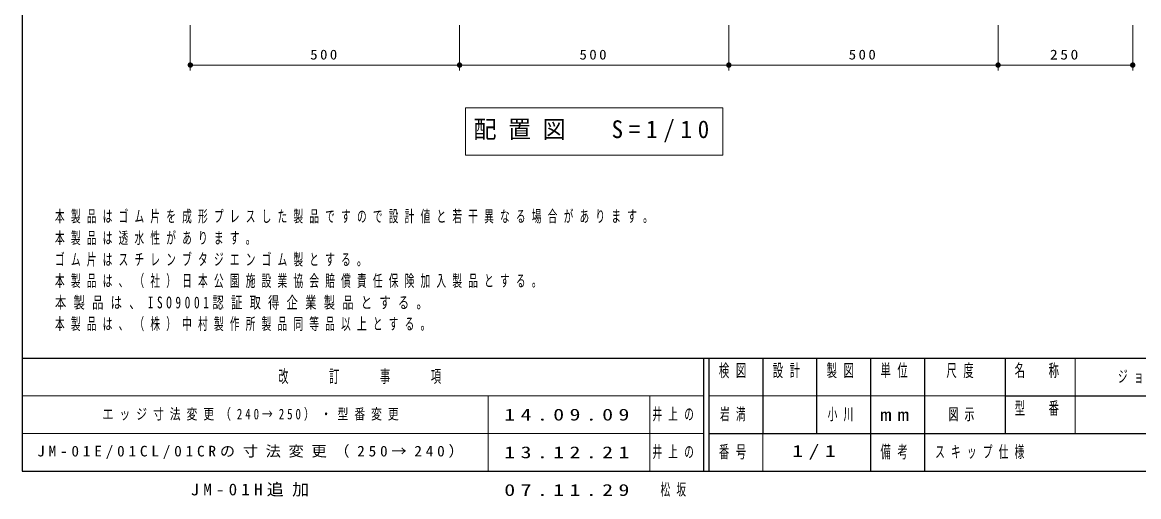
# Model space of a CAD drawing. Units: millimetres on the paper, scale 1:10. Extents: x -365 to 0, y -5 to 257.
# Drawn here: x -365 to -157.7, y -4.7 to 83.4 of the extents above; entities that cross this region are included whole.
import ezdxf

# ---------------------------------------------------------------- set-up
doc = ezdxf.new("R2010")
doc.units = ezdxf.units.MM
doc.linetypes.add('USER1', pattern=[4.5, 2.5, -2])
doc.layers.add('1_10', color=7, linetype='USER1', lineweight=13)
doc.layers.add('NAKAMURA図枠', color=7, linetype='Continuous', lineweight=13)
doc.layers.add('図面情報', color=7, linetype='Continuous')
doc.styles.add('ＭＳ ゴシック', font='')
doc.styles.get('ＭＳ ゴシック').set_extended_font_data('MS Gothic')

# ---------------------------------------------------------------- blocks, each defined once
blk = doc.blocks.new('filled_dot')
at = {"color": 0, "linetype": 'Continuous', "lineweight": -2, "const_width": 1.25}
blk.add_lwpolyline([(-0.625, 0, 1), (0.625, 0, 1)], format="xyb", close=True, dxfattribs=at)

msp = doc.modelspace()

# ---------------------------------------------------------------- linework, layer by layer
at = {"layer": '1_10', "linetype": 'Continuous'}
for p, q in [((-333.805, 82.884), (-333.805, 74.446)), ((-283.805, 82.884), (-283.805, 74.446)), ((-233.805, 82.884), (-233.805, 74.446)), ((-183.805, 82.884), (-183.805, 74.446)), ((-158.805, 82.884), (-158.805, 74.446)), ((-283.805, 75.446), (-333.805, 75.446)), ((-233.805, 75.446), (-283.805, 75.446)), ((-183.805, 75.446), (-233.805, 75.446)), ((-158.805, 75.446), (-183.805, 75.446)), ((-282.705, 67.525), (-282.705, 58.725)), ((-234.905, 67.525), (-282.705, 67.525)), ((-234.905, 58.725), (-234.905, 67.525)), ((-282.705, 58.725), (-234.905, 58.725))]:
    msp.add_line(p, q, dxfattribs=at)
at = {"layer": 'NAKAMURA図枠', "color": 20, "lineweight": 25}
for p, q in [((-365, 257), (-365, 0)), ((-365, 21), (0, 21)), ((-365, 0), (0, 0))]:
    msp.add_line(p, q, dxfattribs=at)
at = {"layer": 'NAKAMURA図枠', "color": 3, "lineweight": 25}
for p, q in [((-238.5, 21), (-238.5, 0)), ((-237.5, 21), (-237.5, 0)), ((-227.5, 21), (-227.5, 7)), ((-217.5, 21), (-217.5, 7)), ((-207.5, 21), (-207.5, 0)), ((-197.5, 21), (-197.5, 7)), ((-182.5, 21), (-182.5, 7)), ((-182.5, 14), (-70, 14)), ((-237.5, 7), (0, 7)), ((-197.5, 7), (-197.5, 0))]:
    msp.add_line(p, q, dxfattribs=at)
at = {"layer": 'NAKAMURA図枠'}
for p, q in [((-169.5, 21), (-169.5, 7)), ((-365, 14), (-238.5, 14)), ((-278.5, 14), (-278.5, 0)), ((-248.5, 14), (-248.5, 0)), ((-237.5, 14), (-182.5, 14)), ((-365, 7), (-238.5, 7)), ((-227.5, 7), (-227.5, 0))]:
    msp.add_line(p, q, dxfattribs=at)

# ---------------------------------------------------------------- block references
at = {"layer": '1_10', "xscale": 0.4, "yscale": 0.4}
for p in [(-333.805, 75.446), (-283.805, 75.446), (-233.805, 75.446), (-183.805, 75.446)]:
    msp.add_blockref('filled_dot', p, dxfattribs=at)
at = {"layer": '1_10', "xscale": 0.4, "yscale": 0.4, "rotation": 180}
for p in [(-283.805, 75.446), (-233.805, 75.446), (-183.805, 75.446), (-158.805, 75.446)]:
    msp.add_blockref('filled_dot', p, dxfattribs=at)

# ---------------------------------------------------------------- texts
at = {"layer": '1_10', "style": 'ＭＳ ゴシック'}
for s, insert, char_height, attachment_point in [('\\T1.33;\\W1.1;500', (-308.805, 76.446), 1.833, 8), ('\\T1.33;\\W1.1;500', (-258.805, 76.446), 1.833, 8), ('\\T1.33;\\W1.1;500', (-208.805, 76.446), 1.833, 8), ('\\T1.33;\\W1.15;250', (-171.305, 76.446), 1.833, 8), ('\\T1.5;\\W0.95;配置図\u3000S=1/10', (-258.805, 63.125), 3.299, 5), ('\\T1.64;\\W0.6;本製品はゴム片を成形プレスした製品ですので設計値と若干異なる場合があります。', (-358.933, 46.006), 2.199, 7), ('\\T1.64;\\W0.6;本製品は透水性があります。', (-358.933, 42.006), 2.199, 7), ('\\T1.64;\\W0.6;ゴム片はスチレンブタジエンゴム製とする。', (-358.933, 38.006), 2.199, 7), ('\\T1.64;\\W0.6;本製品は、（社）日本公園施設業協会賠償責任保険加入製品とする。', (-358.933, 34.006), 2.199, 7), ('\\T1.64;\\W0.7;本製品は、ISO9001認証取得企業製品とする。', (-358.933, 30.006), 2.199, 7), ('\\T1.64;\\W0.6;本製品は、（株）中村製作所製品同等品以上とする。', (-358.933, 26.006), 2.199, 7)]:
    msp.add_mtext(s, dxfattribs=dict(at, insert=insert, char_height=char_height, attachment_point=attachment_point))
at = {"layer": 'NAKAMURA図枠', "char_height": 2.346, "style": 'ＭＳ ゴシック'}
for s, insert, attachment_point in [('\\T1.64;\\W0.6;改\u3000\u3000訂\u3000\u3000事\u3000\u3000項', (-301.75, 17.5), 5), ('\\T1.64;\\W0.6;検図', (-232.5, 19.9), 2), ('\\T1.64;\\W0.6;設計', (-222.5, 19.9), 2), ('\\T1.64;\\W0.6;製図', (-212.5, 19.9), 2), ('\\T1.64;\\W0.6;単位', (-202.5, 19.9), 2), ('\\T1.64;\\W0.6;尺度', (-190.25, 19.9), 2), ('\\T1.64;\\W0.6;名\u3000称', (-176, 19.9), 2), ('\\T1.64;\\W0.6;型\u3000番', (-176, 12.9), 2), ('\\T1.5;\\W1.35;mm', (-202.5, 10.5), 5), ('\\T1.64;\\W0.6;番号', (-232.5, 3.5), 5), ('\\T1.64;\\W0.6;備考', (-202.5, 3.5), 5)]:
    msp.add_mtext(s, dxfattribs=dict(at, insert=insert, attachment_point=attachment_point))
at = {"layer": '図面情報', "style": 'ＭＳ ゴシック'}
for s, insert, char_height, attachment_point in [('\\T1.64;\\W0.6;ジョイントマット', (-149.75, 17.5), 2.199, 5), ('\\T1.54;\\W0.75;エッジ寸法変更（240→250）・型番変更', (-350.1, 10.5), 1.979, 4), ('\\T1.5;\\W1.35;14.09.09', (-275.5, 10.5), 2.199, 4), ('\\T1.64;\\W0.6;井上の', (-248, 10.5), 2.199, 4), ('\\T1.64;\\W0.6;岩満', (-232.5, 10.5), 2.199, 5), ('\\T1.64;\\W0.6;小川', (-212.5, 10.5), 2.199, 5), ('\\T1.64;\\W0.6;図示', (-193, 10.5), 2.199, 4), ('\\T1.64;\\W0.6;図示', (-190, 10.5), 2.199, 5), ('\\T1.5;\\W1.05;JM-01E/01CL/01CRの寸法変更（250→240）', (-362.25, 3.5), 1.979, 4), ('\\T1.5;\\W1.35;13.12.21', (-275.5, 3.5), 2.199, 4), ('\\T1.64;\\W0.6;井上の', (-248, 3.5), 2.199, 4), ('\\T1.5;\\W1.35;1/1', (-217.5, 3.5), 2.199, 5), ('\\T1.64;\\W0.6;スキップ仕様', (-195.5, 3.5), 2.199, 4), ('\\T1.5;\\W1.05;JM-01H追加', (-333.75, -3.5), 2.199, 4), ('\\T1.64;\\W0.6;松坂', (-246.5, -3.5), 2.199, 4), ('\\T1.5;\\W1.35;07.11.29', (-275.5, -3.5), 2.199, 4)]:
    msp.add_mtext(s, dxfattribs=dict(at, insert=insert, char_height=char_height, attachment_point=attachment_point))

doc.saveas('drawing.dxf')
